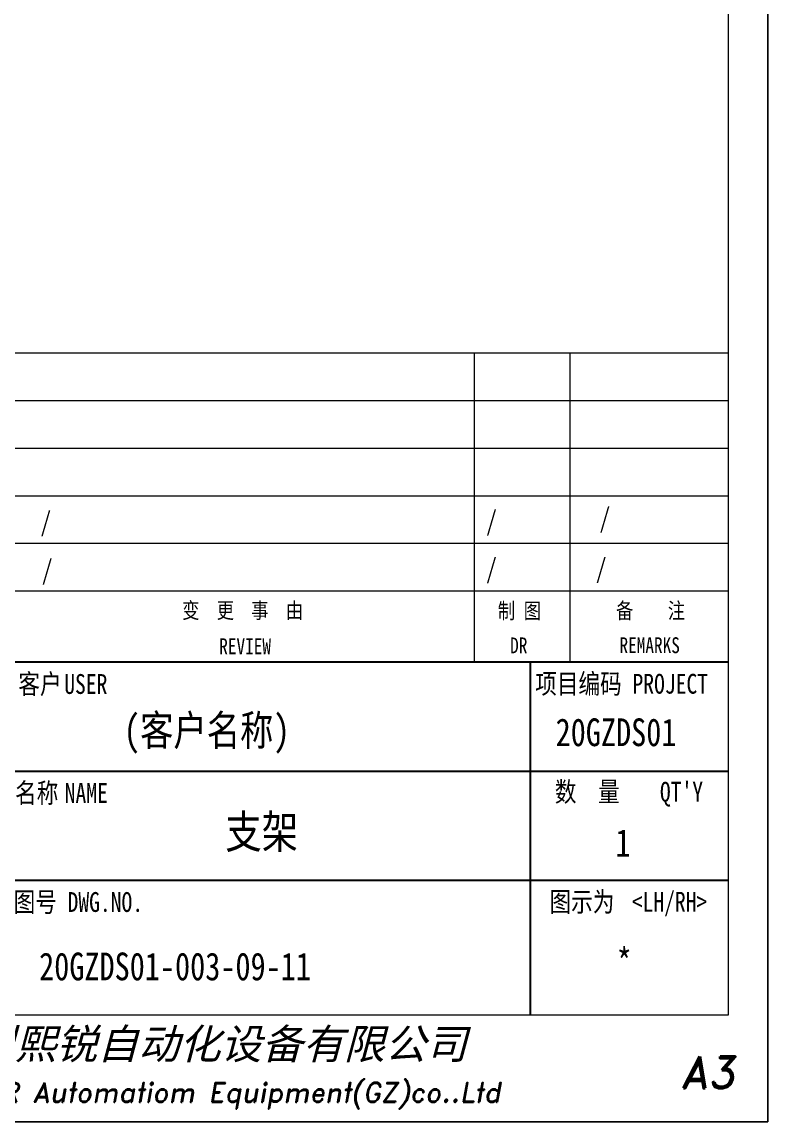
# Model space of a CAD drawing. Header units: inches. Extents: x 269 to 10986, y 1043 to 4337.
# Drawn here: x 7415.3 to 7603.5, y 1750.2 to 2027.7 of the extents above; entities that cross this region are included whole.
import ezdxf
from ezdxf.enums import TextEntityAlignment as Align

# ---------------------------------------------------------------- set-up
doc = ezdxf.new("R2010")
doc.units = ezdxf.units.IN
doc.header["$MEASUREMENT"] = 0
for name, color, linetype in [('图\\M+19E79\\M+195B6\\M+18E9A', 7, 'Continuous'), ('图号', 7, 'Continuous'), ('图名', 7, 'Continuous'), ('数量', 7, 'Continuous')]:
    doc.layers.add(name, color=color, linetype=linetype)
doc.layers.add('图框', color=7, linetype='Continuous', lineweight=18)
doc.layers.add('打印', color=7, linetype='Continuous', lineweight=15, plot=False)
doc.layers.add('打印-禁用', color=7, linetype='Continuous', lineweight=15, plot=False)
doc.styles.add('STYLE1', font='')
doc.styles.add('国标', font='simfang.ttf', dxfattribs={"width": 0.8})
doc.styles.add('标题\\M+18E9A', font='romand.shx', dxfattribs={"oblique": 10, "bigfont": 'bigfont.shx'})
doc.styles.get('STYLE1').set_extended_font_data('SimSun')

# ---------------------------------------------------------------- blocks, each defined once
blk = doc.blocks.new('GZDEH零件A3图框V01版')
at = {"layer": '图\\M+19E79\\M+195B6\\M+18E9A', "color": 7}
blk.add_line((3272.49, -1788.46), (3092.49, -1788.46), dxfattribs=at)
at = {"layer": '图\\M+19E79\\M+195B6\\M+18E9A', "color": 9}
for p, q in [((3272.49, -1788.46), (3092.49, -1788.46)), ((3247.49, -1788.46), (3247.49, -1832.96)), ((3181.99, -1802.21), (3272.49, -1802.21)), ((3181.99, -1815.96), (3272.49, -1815.96))]:
    blk.add_line(p, q, dxfattribs=at)
at = {"layer": '图框', "linetype": 'Continuous'}
for p, q in [((3272.49, -1832.96), (3272.49, -1554.46)), ((3157.49, -1749.46), (3272.49, -1749.46)), ((2882.49, -1832.96), (3272.49, -1832.96))]:
    blk.add_line(p, q, dxfattribs=at)
at = {"layer": '图框', "color": 9}
for p, q in [((3240.49, -1788.46), (3240.49, -1749.46)), ((3252.49, -1749.46), (3252.49, -1788.46)), ((3157.49, -1755.46), (3272.49, -1755.46)), ((3157.49, -1761.46), (3272.49, -1761.46)), ((3157.49, -1767.46), (3272.49, -1767.46)), ((3157.49, -1773.46), (3272.49, -1773.46)), ((3157.49, -1779.46), (3272.49, -1779.46))]:
    blk.add_line(p, q, dxfattribs=at)
at = {"layer": '打印-禁用', "linetype": 'Continuous'}
for p, q in [((3277.49, -1846.46), (3277.49, -1549.46)), ((2857.49, -1846.46), (3277.49, -1846.46))]:
    blk.add_line(p, q, dxfattribs=at)
at = {"layer": '图\\M+19E79\\M+195B6\\M+18E9A', "color": 9, "style": '国标', "width": 0.8}
for s, p in [('客户', (3185.68, -1792.46)), ('USER', (3191.46, -1792.46))]:
    blk.add_text(s, height=2.5, dxfattribs=at).set_placement(p, align=Align.CENTER)
for s, p in [('项目编码 PROJECT', (3248.13, -1792.43)), ('名称\u3000', (3182.54, -1806.21)), ('NAME', (3188.8, -1806.21)), ('数  量', (3250.61, -1806.05)), ("QT'Y ", (3263.86, -1806.05)), ('图号', (3182.36, -1819.96)), ('DWG.NO.', (3189.16, -1819.96)), ('图示为', (3249.94, -1819.93)), ('<LH/RH>', (3260.31, -1819.93))]:
    blk.add_text(s, height=2.5, dxfattribs=at).set_placement(p)
at = {"layer": '图\\M+19E79\\M+195B6\\M+18E9A', "color": 7, "lineweight": -3, "style": 'STYLE1', "oblique": 15}
blk.add_text('广州熙锐自动化设备有限公司 ', height=3.8, dxfattribs=at).set_placement((3172.16, -1838.51))
at = {"layer": '图\\M+19E79\\M+195B6\\M+18E9A', "color": 7, "style": '标题\\M+18E9A', "oblique": 10}
for s, height, p in [('A3', 4, (3269.91, -1840.2)), ('XR Automatiom Equipment(GZ)co..Ltd', 2.5, (3211.26, -1842.9))]:
    blk.add_text(s, height=height, dxfattribs=at).set_placement(p, align=Align.MIDDLE)
at = {"layer": '图框', "color": 9, "style": '国标', "width": 0.8}
for s, p in [('变  更  事  由', (3211.24, -1782.93)), ('REVIEW', (3211.55, -1787.45))]:
    blk.add_text(s, height=2, dxfattribs=at).set_placement(p, align=Align.CENTER)
for s, p in [('制 图', (3246.15, -1781.95)), ('备    注', (3262.68, -1781.92)), ('DR', (3246.06, -1786.34)), ('REMARKS', (3262.57, -1786.32))]:
    blk.add_text(s, height=2, dxfattribs=at).set_placement(p, align=Align.MIDDLE)
blk = doc.blocks.new('DEH A3')
at = {"layer": '图框'}
blk.add_blockref('GZDEH零件A3图框V01版', (-2857.49, 1846.46), dxfattribs=at)

msp = doc.modelspace()

# ---------------------------------------------------------------- linework, layer by layer
at = {"layer": '打印'}
msp.add_lwpolyline([(6763.453, 2344.234), (7603.453, 2344.234), (7603.453, 1750.234), (6763.453, 1750.234)], close=True, dxfattribs=at)

# ---------------------------------------------------------------- block references
at = {"layer": '图框', "xscale": 2, "yscale": 2, "zscale": 2}
msp.add_blockref('DEH A3', (6763.453, 1750.234), dxfattribs=at)

# ---------------------------------------------------------------- texts
at = {"layer": '图\\M+19E79\\M+195B6\\M+18E9A', "color": 3, "style": '国标', "width": 0.8}
for s, height, p in [('/', 5, (7419.943, 1899.178)), ('/', 5, (7532.353, 1899.375)), ('/', 5, (7560.943, 1900.117)), ('/', 5, (7532.353, 1887.375)), ('/', 5, (7560.016, 1887.397)), ('/', 5, (7420.287, 1887.008)), ('    (客户名称)', 7.7, (7424.143, 1845.195)), ('20GZDS01', 7, (7549.887, 1845.054))]:
    msp.add_text(s, height=height, dxfattribs=at).set_placement(p)
msp.add_text('*', height=7, dxfattribs=at).set_placement((7567.196, 1787.066), align=Align.CENTER)
at = {"layer": '图号', "color": 3, "style": '国标', "width": 0.8}
msp.add_text('20GZDS01-003-09-11', height=7, dxfattribs=at).set_placement((7419.612, 1785.98))
at = {"layer": '图名', "color": 3, "style": '国标', "width": 0.8}
msp.add_text('支架', height=8.4, dxfattribs=at).set_placement((7475.757, 1819.261), align=Align.CENTER)
at = {"layer": '数量', "color": 3, "style": '国标', "width": 0.8}
msp.add_text('1', height=7, dxfattribs=at).set_placement((7566.889, 1817.13), align=Align.CENTER)

doc.saveas('drawing.dxf')
